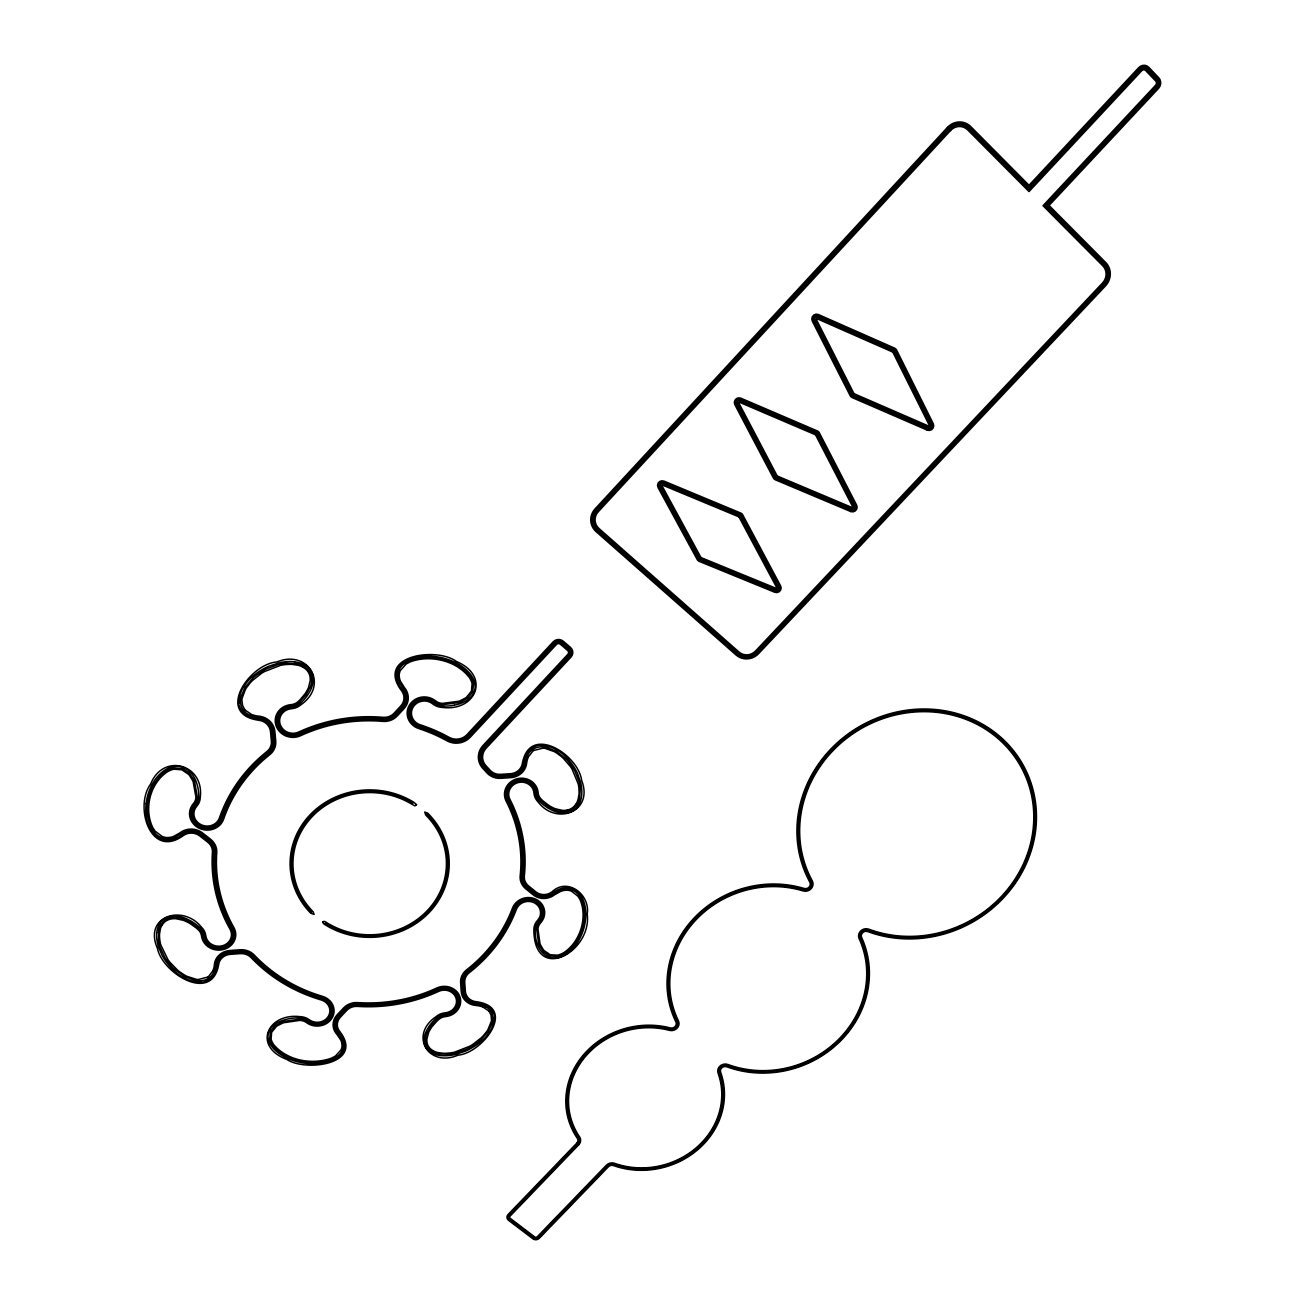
<?xml version="1.0" encoding="UTF-8"?>
<svg xmlns="http://www.w3.org/2000/svg" width="1305" height="1305" viewBox="0 0 1305 1305"><rect width="100%" height="100%" fill="white"/><g stroke="black" fill="none" stroke-linecap="round" stroke-linejoin="round"><path stroke-width="1.5" d="M156.747 932.651L157.073 930.4A26.084 23.669 4.6 0 1 157.758 927.708L158.378 926.061A19.673 17.846 4.8 0 1 158.704 925.359L159.292 924.25A19.167 17.389 4.8 0 1 159.977 923.19L160.385 922.602M322.922 921.885L323.705 921.379A3.784 3.475 0.2 0 1 325.989 922.162A76.734 71.106 -0.3 0 0 427.763 910.091A76.734 71.106 -0.3 0 0 425.724 815.054L424.729 812.053L427.6 813.048A79.572 73.733 -0.3 0 1 429.883 911.771A79.572 73.733 -0.3 0 1 324.146 924.136A3.638 3.344 0.1 0 1 322.824 921.885M146.095 803.701L146.6 800.259A63.129 58.17 7.2 0 1 149.471 790.096L149.765 789.362A61.09 56.278 7.3 0 1 150.728 787.16A58.382 53.766 7.4 0 1 151.935 784.713L153.794 781.548A46.132 42.478 7.9 0 1 159.602 774.338L161.657 772.462A34.387 31.663 8.4 0 1 164.234 770.488L166.322 769.183A25.35 23.343 8.8 0 1 167.089 768.759L168.557 768.058A18.531 17.079 9.1 0 1 180.237 766.475L180.775 766.671A15.986 14.73 9.2 0 1 183.157 767.373L183.679 767.585A18.906 17.405 9.1 0 1 189.714 771.598M268.275 1033.756L268.39 1033.283A15.285 13.784 -0.6 0 1 269.075 1031.244L269.287 1030.787A18.058 16.296 -0.7 0 1 273.349 1025.583M579.599 799.1L580.317 788.432A44.598 42.005 -7.3 0 0 579.192 782.07L574.901 771.239A59.671 56.148 -6.5 0 0 573.025 768.025L568.54 761.826A56.36 53.032 -6.7 0 0 565.995 758.972L556.452 751.305L546.534 747.276A20.831 19.689 -7.3 0 0 542.081 746.77L541.216 746.803A18.107 17.128 -7.3 0 0 539.911 746.9L537.35 747.357A14.763 13.964 -7.2 0 0 528.835 753.197L527.253 755.987A22.103 20.896 -7.6 0 0 526.633 757.438L526.078 759.053A26.051 24.632 -7.9 0 0 525.263 763.131A15.546 14.681 -5.2 0 1 510.728 776.345L500.696 776.997A15.562 14.698 -4.6 0 1 487.776 771.793A153.664 142.392 -0.3 0 0 484.073 767.748A16.998 16.052 -4.3 0 1 484.041 746.411L568.898 655.257A4.274 4.094 -7.1 0 0 568.589 649.466L561.362 643.267A4.274 4.111 -6.4 0 0 555.326 643.626L469.164 736.33A17.128 16.215 -1 0 1 447.648 739.641A153.664 142.392 -0.3 0 0 419.297 727.358A15.79 14.942 1.3 0 1 410.618 705.826A15.79 14.942 1.3 0 1 434.549 701.829A12.92 12.267 0.9 0 0 442.477 704.733L459.066 702.563A32.707 31.141 1.2 0 0 461.171 701.78L468.136 697.702L472.459 692.27A14.665 13.947 0 0 0 472.801 691.503L473.536 683.918A17.732 16.867 0.2 0 0 473.307 682.825L473.095 682.075A18.857 17.927 0.3 0 0 472.231 679.775L471.578 678.47A23.996 22.821 0.5 0 0 470.648 676.952L469.637 675.517A29.787 28.302 0.7 0 0 469.278 675.028C455.331 658.976 429.851 653.087 409.786 660.542A30.178 28.645 2.3 0 0 408.596 661.08L407.095 661.863M215.782 971.214L216.026 970.561A27.307 24.713 3.7 0 0 217.201 964.884A14.241 12.92 2.4 0 1 230.153 953.074L240.251 952.34A14.225 12.92 2.1 0 1 252.224 956.81A155.083 143.713 -0.2 0 0 321.634 998.765A14.012 12.707 -1.3 0 1 329.545 1016.921A14.012 12.707 -1.3 0 1 308.388 1020.722A14.012 12.659 -1 0 0 299.726 1017.884A50.112 45.12 -1.5 0 0 288.095 1018.911L283.903 1019.988A33.441 30.146 -1.2 0 0 279.808 1021.521L277.492 1022.68A25.986 23.441 -1 0 0 277.035 1022.941L275.29 1024.05A23.001 20.766 -0.9 0 0 274.246 1024.817L273.332 1025.567M212.992 970.594L213.873 967.821A25.431 23.017 3.7 0 0 214.363 964.672A17.079 15.497 2.4 0 1 229.892 950.497L240.006 949.746A17.063 15.497 2.1 0 1 254.377 955.13A152.245 141.087 -0.3 0 0 322.514 996.335A16.818 15.252 -1.3 0 1 332.008 1018.128A16.818 15.252 -1.3 0 1 306.61 1022.696A11.207 10.13 -1 0 0 299.677 1020.412L283.919 1022.68A30.57 27.568 -1.2 0 0 282.272 1023.283L277.394 1025.795A20.88 18.841 -0.9 0 0 276.301 1026.578L271.603 1032.386L271.13 1039.139A15.905 14.355 -0.7 0 0 271.342 1039.938L271.554 1040.574A17.193 15.53 -0.7 0 0 272.402 1042.483L273.202 1043.87A22.625 20.44 -0.9 0 0 273.952 1044.946C287.54 1060.688 312.026 1065.043 331.176 1058.241A28.531 25.806 -1.7 0 0 331.894 1057.915L334.651 1056.479A21.581 19.51 -1.9 0 0 335.548 1055.908L340.964 1049.938A12.822 11.582 -2.2 0 0 341.486 1048.649L341.812 1047.475A12.414 11.223 -2.3 0 0 341.959 1046.528L342.008 1046.121A12.169 10.995 -2.3 0 0 342.024 1045.191L341.812 1043.266M528.248 757.161L527.302 759.902A24.974 23.621 -7.9 0 0 526.665 763.262A16.965 16.019 -5.2 0 1 510.793 777.682L500.777 778.335A16.981 16.035 -4.6 0 1 486.683 772.658A152.245 141.087 -0.3 0 0 483.013 768.645A18.401 17.389 -4.3 0 1 482.981 745.53L567.838 654.343A2.838 2.724 -7.1 0 0 567.626 650.494L560.416 644.295A2.855 2.74 -6.4 0 0 556.387 644.523L470.24 737.227A18.564 17.569 -1 0 1 446.914 740.8A152.245 141.087 -0.3 0 0 418.84 728.63A17.226 16.296 1.3 0 1 409.362 705.157A17.226 16.296 1.3 0 1 435.478 700.801A11.484 10.913 0.9 0 0 442.525 703.379L458.642 701.258A31.418 29.917 1.2 0 0 460.339 700.654L465.363 698.061A21.402 20.374 0.6 0 0 466.505 697.245L471.415 691.112L472.084 683.934A16.264 15.481 0.2 0 0 471.872 682.988L471.676 682.287A17.601 16.737 0.3 0 0 470.86 680.215L470.077 678.698A23.164 22.022 0.5 0 0 469.343 677.523C456.473 660.624 430.585 654.506 410.602 661.717A29.411 27.911 2.3 0 0 409.852 662.043L406.964 663.56A22.283 21.157 2.7 0 0 406.034 664.147L400.358 670.558A13.278 12.61 3.4 0 0 399.787 671.961L399.461 673.217A12.854 12.218 3.4 0 0 399.281 674.261L399.248 674.701A12.61 11.973 3.4 0 0 399.216 675.713L399.461 678.013A18.237 17.34 3.1 0 0 400.456 681.292L404.338 687.458A17.324 16.378 3.7 0 1 404.044 708.631L397.324 715.907A17.324 16.361 3.8 0 1 382.805 721.388A152.245 141.087 -0.3 0 0 300.639 735.71A17.487 16.378 7.4 0 1 275.926 725.335A17.487 16.378 7.4 0 1 290.966 704.651A11.696 10.978 8.6 0 0 297.931 701.715A53.521 50.226 11 0 0 300.411 699.333L304.848 694.048A41.972 39.411 10.3 0 0 305.974 692.368L307.36 689.97A32.56 30.586 9.8 0 0 308.535 687.458L310.215 680.672A19.102 17.96 9.2 0 0 310.247 680.036L310.247 679.905A18.596 17.487 9.1 0 0 310.247 679.171L310.182 677.882A16.247 15.268 9 0 0 309.84 675.892L309.774 675.615A14.176 13.327 9 0 0 309.383 674.391L309.138 673.772A13.327 12.528 9 0 0 308.437 672.385L307.572 671.113A14.241 13.393 9 0 0 304.962 668.519L303.249 667.361M212.797 971.051L208.294 976.841M528.411 756.786L533.125 750.767M486.39 1007.215L483.535 1005.845A21.598 19.689 -7.2 0 0 482.051 1005.339L480.387 1004.883A25.464 23.196 -7.2 0 0 476.195 1004.263A15.187 13.898 -6.9 0 1 462.606 991.539L461.986 982.551A15.203 13.931 -6.8 0 1 467.467 970.806A153.664 142.392 -0.3 0 0 513.762 908.59A15.236 14.127 -8.3 0 1 535.751 900.597A15.236 14.127 -8.3 0 1 539.634 921.999A12.43 11.484 -9.4 0 0 536.616 929.127L538.655 943.89A31.32 28.955 -10.4 0 0 539.422 945.766L543.549 951.965L548.932 955.652A14.094 13.001 -9.8 0 0 549.699 955.929L557.235 956.483A17.03 15.725 -9.8 0 0 558.426 956.239L559.078 956.076A18.107 16.72 -9.8 0 0 561.509 955.227L562.732 954.673A23.066 21.304 -9.6 0 0 564.364 953.792L565.815 952.878A28.645 26.475 -9.5 0 0 566.305 952.536C581.557 941.101 589.093 917.774 581.475 899.553A28.971 26.867 -9.6 0 0 580.953 898.509L580.203 897.171A23.996 22.25 -9.8 0 0 579.322 895.85L577.511 893.697A18.433 17.112 -10 0 0 576.794 893.012L576.027 892.359A17.405 16.149 -10 0 0 575.228 891.739L574.64 891.348A16.835 15.627 -10 0 0 573.776 890.826L572.047 889.994A14.061 13.066 -10.1 0 0 570.758 889.537L567.757 888.982A13.262 12.316 -10.1 0 0 566.549 888.933L564.021 889.162A19.184 17.813 -10.1 0 0 559.405 890.516L553.63 893.876A15.268 14.208 -8.8 0 1 533.941 893.762L526.584 887.775A15.301 14.241 -8.4 0 1 521.56 875.802A153.664 142.392 -0.3 0 0 507.4 800.552A15.464 14.551 -6.5 0 1 517.351 780.031A15.464 14.551 -6.5 0 1 536.747 792.804A12.626 11.892 -8.1 0 0 540.042 799.949L547.774 806.311L555.767 810.307A28.889 27.258 -9.1 0 0 556.925 810.666L558.002 810.96A25.464 24.012 -9 0 0 559.666 811.335L561.068 811.547A20.097 18.939 -9 0 0 563.907 811.726L564.592 811.71A16.655 15.676 -9.1 0 0 568.295 811.155L569.208 810.894A14.388 13.556 -9.1 0 0 571.362 809.997L572.324 809.459A14.91 14.045 -9.1 0 0 575.897 806.392L576.565 805.577A17.308 16.296 -9 0 0 577.675 803.913L578.229 802.885M161.999 925.261L161.543 926.061A17.34 15.742 4.8 0 0 160.988 927.251L160.743 927.888A21.288 19.314 4.7 0 0 160.303 929.193L159.504 934.429A35.317 32.07 4.2 0 0 159.52 936.925L159.863 940.53A43.799 39.803 4 0 0 160.874 945.097L167.888 959.501A60.161 54.761 3.6 0 0 169.846 962.144L177.529 970.121A50.618 46.018 3.7 0 0 179.878 971.98L184.641 975.112A38.644 35.088 3.7 0 0 187.023 976.352L196.272 979.305A19.477 17.65 3.5 0 0 198.409 979.484L208.099 976.972M576.109 803.864L576.663 802.901A16.883 15.888 -8.9 0 0 577.169 801.89L577.495 801.139A20.733 19.526 -8.7 0 0 577.936 799.932L578.963 794.647A34.517 32.511 -7.8 0 0 579.077 792.135L578.914 788.481A42.886 40.39 -7.3 0 0 578.18 783.848L572.063 769.102A59.051 55.544 -6.5 0 0 570.285 766.394L563.14 758.107A49.672 46.768 -6.8 0 0 560.922 756.166L556.387 752.871A37.943 35.79 -7.1 0 0 554.103 751.55L545.099 748.385A19.184 18.123 -7.3 0 0 543.01 748.157L533.451 750.538M162.163 925L163.353 923.385A13.996 12.707 4.9 0 1 165.98 921.053L167.285 920.302A13.099 11.892 4.9 0 1 168.704 919.666L169.34 919.454A13.931 12.642 4.9 0 1 170.515 919.128L170.906 919.03A15.97 14.486 4.9 0 1 172.864 918.753L174.315 918.671A18.27 16.574 4.8 0 1 175.082 918.671L175.213 918.687A18.759 17.014 4.8 0 1 175.881 918.72L183.043 920.237A31.875 28.857 4.6 0 1 185.702 921.297L188.263 922.553A41.01 37.095 4.5 0 1 190.057 923.565L195.701 927.561A52.167 47.111 4.5 0 1 198.278 929.796A11.484 10.424 4.3 0 1 201.525 936.028A17.177 15.627 3.5 0 0 223.579 949.502A17.177 15.627 3.5 0 0 233.84 927.463A152.245 141.087 -0.3 0 1 216.761 852.622A17.405 15.954 6.3 0 0 210.545 839.213L202.618 832.981A17.438 15.986 6.7 0 0 180.057 832.786L173.777 836.342A18.482 16.949 8.2 0 1 170.188 837.337L167.839 837.549A12.756 11.696 8 0 1 166.681 837.533L166.208 837.484A13.017 11.924 8 0 1 165.099 837.337L163.81 837.043A13.442 12.316 8 0 1 162.244 836.505L155.262 831.252A22.593 20.733 8.1 0 1 154.594 830.404L152.881 827.729A29.836 27.405 8 0 1 152.506 827.027C143.925 808.48 150.14 783.359 167.317 771.859A23.653 21.777 8.8 0 1 168.557 771.157L170.172 770.39A17.993 16.574 9 0 1 172.358 769.607L173.125 769.412A16.639 15.334 9.1 0 1 174.022 769.232L181.852 769.787L188.605 774.42A21.875 20.146 9.1 0 1 189.519 775.513L192.455 780.243A32.087 29.493 9.2 0 1 193.173 781.842L195.913 797.045A11.712 10.783 8.5 0 1 193.352 803.668A17.471 16.084 7.2 0 0 198.752 828.055A17.471 16.084 7.2 0 0 223.612 819.149A152.245 141.087 -0.3 0 1 269.776 754.682A17.52 16.312 7.9 0 0 275.747 741.077L274.866 731.387A17.536 16.361 8.3 0 0 258.814 716.135A26.084 24.42 9.8 0 1 255.258 715.597L252.11 714.667M575.88 804.223L574.689 805.74M577.511 806.555L577.952 805.984A18.645 17.569 -9 0 0 578.67 804.908L579.29 803.798A19.135 18.025 -8.9 0 0 579.632 803.097L580.317 801.449A25.415 23.947 -8.6 0 0 581.117 798.725L581.557 796.474A41.646 39.215 -7.6 0 0 580.66 782.592L577.479 773.31A60.258 56.686 -6.6 0 0 576.794 771.875C569.779 758.303 556.534 745.041 540.237 745.53M176.534 838.153L175.849 838.463A21.549 19.754 8.2 0 1 169.895 840.11L169.307 840.143A16.28 14.91 8.1 0 1 165.474 840.094L165.246 840.061A15.024 13.768 8 0 1 163.81 839.8L162.929 839.572A16.557 15.171 8.1 0 1 160.939 838.887C152.652 835.559 147.661 826.081 146.372 817.289A57.208 52.673 7.4 0 1 146.127 803.701M568.801 809.638L569.339 809.443A12.724 11.99 -9.1 0 0 570.742 808.823L572.047 808.072A13.605 12.822 -9.1 0 0 574.689 805.74M567.479 809.997L567.284 810.046A15.53 14.616 -9.1 0 1 565.277 810.34L563.858 810.405A17.781 16.753 -9 0 1 563.124 810.405L562.993 810.389A18.254 17.21 -9 0 1 562.357 810.356L555.473 808.79A31.075 29.33 -9.1 0 1 552.945 807.697L550.514 806.425A40.015 37.812 -9.3 0 1 548.818 805.381L543.484 801.319A50.944 48.187 -9.7 0 1 541.069 799.035A11.223 10.571 -8.1 0 1 538.149 792.69A16.867 15.888 -6.5 0 0 516.992 778.759A16.867 15.888 -6.5 0 0 506.128 801.139A152.245 141.087 -0.3 0 1 520.173 875.704A16.688 15.546 -8.4 0 0 525.654 888.754L533.011 894.741A16.655 15.513 -8.8 0 0 554.495 894.871L560.742 891.364A17.471 16.215 -10.1 0 1 564.07 890.45L566.386 890.222A12.071 11.207 -10.1 0 1 567.414 890.255L567.854 890.287A12.316 11.435 -10.1 0 1 568.898 890.434L570.154 890.728A12.707 11.81 -10.1 0 1 571.557 891.217L577.919 896.241A21.369 19.82 -9.8 0 1 578.506 897.073L579.991 899.618A28.237 26.182 -9.5 0 1 580.301 900.287C587.756 918.508 579.632 942.292 563.891 952.585A22.267 20.57 -9.6 0 1 562.602 953.303L561.166 953.988A16.9 15.611 -9.8 0 1 558.98 954.787L558.377 954.95A15.627 14.437 -9.8 0 1 557.414 955.162L550.188 954.738L544.022 950.497A20.537 18.971 -10 0 1 543.157 949.42L540.58 944.999A30.097 27.813 -10.4 0 1 539.976 943.499L537.986 929.144A11.044 10.212 -9.4 0 1 540.678 922.814A16.622 15.415 -8.3 0 0 536.437 899.471A16.622 15.415 -8.3 0 0 512.441 908.182A152.245 141.087 -0.3 0 1 466.586 969.843A16.59 15.203 -6.8 0 0 460.6 982.649L461.236 991.653A16.557 15.171 -6.9 0 0 476.048 1005.503A24.42 22.25 -7.2 0 1 479.375 1005.959L482.328 1006.775M567.186 810.062L567.284 810.046A13.605 12.822 -9.1 0 0 568.425 809.834M454.319 705.189L458.61 704.145A34.37 32.739 1.2 0 0 462.818 702.579L465.184 701.389A26.638 25.366 0.8 0 0 465.657 701.111L467.467 699.969A23.572 22.43 0.6 0 0 468.544 699.17L469.49 698.371A18.466 17.585 0.2 0 0 473.764 692.873L473.96 692.384A15.611 14.861 0 0 0 474.726 690.198L474.841 689.693A18.123 17.242 0.2 0 0 473.242 678.845L472.589 677.409A24.811 23.604 0.5 0 0 472.165 676.675L470.795 674.701A33.718 32.021 0.8 0 0 468.723 672.222L466.766 670.248A45.349 43.016 1 0 0 459.181 664.571L455.82 662.728A57.469 54.435 1.1 0 0 453.243 661.505A60.161 56.963 1 0 0 450.91 660.526L450.127 660.216A62.183 58.855 1 0 0 439.328 657.149L435.642 656.546M421.091 656.301C412.168 657.1 401.663 661.244 397.846 669.139A16.345 15.53 3.3 0 0 397.046 671.096L396.818 671.814A14.844 14.11 3.4 0 0 396.524 673.152L396.475 673.478A16.084 15.268 3.4 0 0 396.41 677.083L396.475 677.638A21.255 20.195 3.1 0 0 398.237 683.282L398.547 683.967A27.797 26.426 2.8 0 0 402.119 689.171A14.437 13.654 3.7 0 1 401.875 706.821L395.154 714.112A14.437 13.637 3.8 0 1 383.05 718.68A155.083 143.713 -0.2 0 0 299.318 733.263A14.567 13.637 7.4 0 1 278.732 724.618A14.567 13.637 7.4 0 1 291.26 707.375A14.632 13.735 8.6 0 0 299.954 703.721A53.032 49.786 10.8 0 0 307.621 695.157L310.068 691.079A33.277 31.255 9.7 0 0 312.417 685.092L313.021 681.993A18.352 17.259 9 0 0 306.104 665.387M201.198 981.996C185.343 982.698 170.727 970.235 162.913 956.859A61.4 55.887 3.6 0 1 162.13 955.456L158.28 946.386M294.587 661.831L297.116 662.222A26.54 24.942 8.8 0 1 300.134 662.989L301.961 663.641A20.015 18.808 8.9 0 1 302.744 663.984L303.983 664.588A19.493 18.335 9 0 1 305.191 665.289L305.843 665.713M560.971 812.868L557.839 812.297A31.777 29.982 -9.1 0 1 551.803 810.111L547.676 807.86A50.504 47.763 -9.6 0 1 539.03 800.846A14.029 13.213 -8.1 0 1 535.344 792.918A14.061 13.229 -6.5 0 0 517.726 781.303A14.061 13.229 -6.5 0 0 508.673 799.965A155.083 143.713 -0.2 0 1 522.946 875.916A13.898 12.952 -8.4 0 0 527.514 886.796L534.871 892.783A13.882 12.92 -8.8 0 0 552.765 892.897A26.606 24.681 -10.3 0 1 558.067 889.667L558.752 889.374A20.358 18.89 -10.1 0 1 564.461 887.775L565.032 887.726A15.399 14.29 -10.1 0 1 568.67 887.759L568.98 887.808A14.225 13.213 -10.1 0 1 570.22 888.053L571.052 888.265A15.66 14.534 -10.1 0 1 572.911 888.933C580.921 892.359 584.771 901.363 585.602 909.569A54.37 50.373 -8.5 0 1 585.146 922.472L584.526 925.751A60.095 55.658 -8.2 0 1 581.345 935.342L581.019 936.06A58.105 53.815 -8.3 0 1 580.024 938.132A55.479 51.384 -8.4 0 1 578.768 940.432L576.892 943.433A43.685 40.439 -9 0 1 571.117 950.236L569.111 952.014A32.429 29.999 -9.4 0 1 566.615 953.873L564.608 955.13A23.849 22.038 -9.7 0 1 563.891 955.521L562.471 956.206A17.405 16.068 -9.8 0 1 551.477 957.805L550.987 957.625A15.008 13.849 -9.8 0 1 548.785 956.989L548.377 956.826A17.748 16.378 -9.9 0 1 542.815 953.09L542.048 952.34A22.625 20.896 -10 0 1 541.2 951.329L540.156 949.893A25.545 23.621 -10.1 0 1 539.781 949.339L538.606 947.234A32.919 30.439 -10.4 0 1 537.056 943.515L536.029 939.698A49.394 45.691 -11.1 0 1 535.262 929.095M482.72 1006.905L488.869 1010.951M251.588 714.455L245.112 710.099M701.095 557.594L776.475 588.473M662.32 485.036L738.842 516.829M777.274 475.999L852.459 507.694M739.136 402.136L815.429 434.777M854.106 393.702L929.062 426.246M816.587 318.534L892.669 352.04M433.635 1051.014L434.647 1051.504A16.606 15.089 -6.1 0 0 435.707 1051.912L436.49 1052.173A20.391 18.547 -6.1 0 0 437.746 1052.515L443.243 1053.265A33.946 30.912 -6 0 0 445.853 1053.282L449.654 1053.005A42.184 38.465 -5.9 0 0 454.466 1052.189L469.751 1046.235A58.138 53.097 -5.6 0 0 472.557 1044.555L481.121 1037.915A48.84 44.582 -5.9 0 0 483.144 1035.876L486.553 1031.749A37.241 33.979 -6.3 0 0 487.923 1029.678L491.235 1021.57A18.759 17.112 -7 0 0 491.479 1019.694L491.023 1015.062L489.065 1011.179M284.131 1056.675L287.443 1058.29A56.164 50.928 -1.1 0 0 289.971 1059.366A58.807 53.342 -1.1 0 0 292.255 1060.198L293.021 1060.476A60.813 55.169 -1.1 0 0 303.527 1063.037L307.099 1063.51A55.022 49.884 -1.2 0 0 321.144 1063.428C329.578 1062.237 339.202 1059.154 343.427 1051.096A15.79 14.273 -2.2 0 0 344.145 1049.367L344.373 1048.616A14.339 12.952 -2.3 0 0 344.634 1047.475L344.683 1047.181A15.53 14.029 -2.2 0 0 344.716 1043.87L344.667 1043.462A20.537 18.564 -2.1 0 0 342.921 1038.209L342.611 1037.589A26.883 24.273 -1.9 0 0 339.137 1032.859A13.931 12.642 -2.6 0 1 339.235 1016.481L345.711 1009.581A13.947 12.659 -2.7 0 1 357.423 1005.111A155.083 143.713 -0.2 0 0 438.007 990.25A13.833 12.642 -5.7 0 1 457.419 997.934A13.833 12.642 -5.7 0 1 445.233 1014.099A13.784 12.561 -6.1 0 0 436.947 1017.606A49.394 44.859 -7.3 0 0 429.557 1025.616L427.192 1029.4A31.173 28.335 -6.6 0 0 424.875 1034.898L424.304 1037.589A17.259 15.676 -6.1 0 0 430.568 1052.678M302.874 667.149L301.846 666.61A17.65 16.59 8.9 0 0 300.656 666.105L299.824 665.795A21.663 20.358 8.8 0 0 298.47 665.387L292.597 664.424A35.953 33.734 8.4 0 0 289.808 664.343L285.762 664.539A44.598 41.825 8 0 0 280.624 665.338L264.426 671.586A61.172 57.306 7.2 0 0 261.457 673.38L252.452 680.525A51.548 48.301 7.7 0 0 250.348 682.727L246.824 687.213A39.46 36.948 8.4 0 0 245.405 689.464L242.126 698.306A19.983 18.694 9.3 0 0 241.914 700.361L242.583 705.532L244.834 709.79M433.374 1050.884L431.743 1049.856A13.393 12.169 -6 0 1 429.263 1047.524L428.513 1046.431A12.528 11.386 -6 0 1 427.844 1045.142L427.632 1044.652A13.327 12.104 -6 0 1 427.29 1043.576L427.192 1043.233A15.268 13.882 -6.1 0 1 426.914 1041.521L426.849 1040.411A17.487 15.888 -6.2 0 1 426.866 1039.579L426.866 1039.465A17.96 16.312 -6.2 0 1 426.914 1038.894L428.578 1032.663A30.488 27.699 -6.7 0 1 429.72 1030.346L431.074 1028.128A39.183 35.594 -7 0 1 432.167 1026.562L436.441 1021.652A49.786 45.202 -7.4 0 1 438.839 1019.417A11.027 10.049 -6.1 0 1 445.462 1016.611A16.606 15.171 -5.7 0 0 460.078 997.199A16.606 15.171 -5.7 0 0 436.8 987.999A152.245 141.087 -0.3 0 1 357.652 1002.583A16.72 15.187 -2.7 0 0 343.59 1007.949L337.114 1014.85A16.72 15.171 -2.6 0 0 337 1034.49L340.801 1040.085A17.634 15.921 -2.1 0 1 341.78 1043.087M430.927 1052.45L431.433 1052.76A18.352 16.671 -6.1 0 0 432.559 1053.347L433.717 1053.885A18.825 17.112 -6.1 0 0 434.435 1054.163L436.147 1054.717A24.991 22.74 -6.1 0 0 438.986 1055.337L441.335 1055.647A40.944 37.323 -6 0 0 455.755 1054.358L465.379 1051.21A59.312 54.174 -5.6 0 0 466.864 1050.541C479.816 1044.212 494.252 1032.908 494.204 1017.15M189.731 771.581L190.612 772.478A24.094 22.185 9.1 0 1 191.509 773.49L192.797 775.186A27.226 25.056 9.1 0 1 193.107 775.643L194.461 777.894A35.088 32.266 9.2 0 1 196.256 781.858L197.528 785.92A52.82 48.464 9.6 0 1 198.8 797.11A14.632 13.474 8.5 0 1 195.62 805.397A14.551 13.409 7.2 0 0 200.138 825.722A14.551 13.409 7.2 0 0 220.839 818.3A155.083 143.713 -0.2 0 1 267.868 752.594A14.6 13.605 7.9 0 0 272.843 741.256L271.962 731.567A14.616 13.621 8.3 0 0 258.586 718.876A28.009 26.23 9.8 0 1 252.159 717.587L251.425 717.326A18.531 17.324 9.5 0 1 238.587 703.167M270.005 1043.837L270.771 1045.126A24.24 21.908 -0.8 0 0 271.212 1045.778L272.598 1047.589A32.919 29.77 -1 0 0 274.67 1049.824L276.627 1051.602A44.272 40.08 -1.1 0 0 284.147 1056.659M661.863 485.525L700.916 557.447M739.005 516.976L776.932 588M738.663 402.641L777.111 475.836M815.609 434.94L852.915 507.205M816.131 319.056L853.927 393.539M892.848 352.203L929.519 425.74M492.311 1014.54L492.784 1016.905A17.699 16.149 -7.1 0 1 492.882 1018.063L492.882 1018.83A20.374 18.58 -7 0 1 492.344 1022.794L488.152 1031.749L480.207 1040.477A55.463 50.634 -5.7 0 1 477.271 1042.858L470.844 1047.05A58.758 53.652 -5.6 0 1 467.516 1048.829L456.293 1053.037A43.864 39.998 -5.9 0 1 449.687 1054.261L438.594 1054A21.369 19.428 -6.1 0 1 434.663 1052.89L433.586 1052.434A17.03 15.481 -6.1 0 1 431.857 1051.504L431.107 1051.014A14.681 13.327 -6 0 1 427.795 1047.817L427.257 1046.969A14.176 12.871 -6 0 1 426.344 1045.126L426.05 1044.261A16.378 14.893 -6.1 0 1 425.495 1040.95L425.479 1040.33A19.754 17.96 -6.2 0 1 425.658 1037.769L425.903 1036.513A25.007 22.723 -6.4 0 1 426.295 1034.995L426.604 1034.017A28.367 25.774 -6.5 0 1 426.996 1032.973L431.205 1025.648L437.893 1018.52A12.414 11.305 -6.1 0 1 445.348 1015.355A15.22 13.898 -5.7 0 0 458.74 997.575A15.22 13.898 -5.7 0 0 437.403 989.125A153.664 142.392 -0.3 0 1 357.537 1003.855A15.334 13.931 -2.7 0 0 344.651 1008.765L338.174 1015.665A15.334 13.915 -2.6 0 0 338.077 1033.674L341.714 1038.829A19.363 17.503 -2.1 0 1 343.182 1042.989L343.411 1045.305A13.376 12.088 -2.3 0 1 343.378 1046.398L342.807 1049.041A14.176 12.822 -2.2 0 1 342.285 1050.346L341.421 1051.895A16.981 15.35 -2.1 0 1 340.817 1052.744L340.393 1053.298A17.552 15.872 -2.1 0 1 339.74 1054.049L339.072 1054.734A18.596 16.802 -2.1 0 1 338.289 1055.451L335.956 1057.181A24.224 21.908 -1.9 0 1 334.537 1058.029L333.199 1058.714A29.281 26.491 -1.8 0 1 331.959 1059.285C312.743 1066.446 288.34 1061.911 274.066 1047.246A29.085 26.296 -1 0 1 273.707 1046.806L272.68 1045.501A23.441 21.174 -0.9 0 1 271.75 1044.114L271.081 1042.923A18.433 16.639 -0.7 0 1 270.168 1040.803L269.972 1040.216A17.324 15.644 -0.7 0 1 269.695 1039.106L270.249 1032.043A14.339 12.952 -0.6 0 1 270.559 1031.325L274.686 1026.17L281.423 1022.223A31.809 28.694 -1.2 0 1 283.479 1021.472L299.71 1019.14A12.61 11.402 -1 0 1 307.491 1021.717A15.415 13.98 -1.3 0 0 330.785 1017.525A15.415 13.98 -1.3 0 0 322.074 997.542A153.664 142.392 -0.3 0 1 253.301 955.961A15.644 14.208 2.1 0 0 240.136 951.051L230.023 951.785A15.66 14.208 2.4 0 0 215.782 964.787A26.524 23.996 3.7 0 1 215.113 968.75L214.607 970.316A22.462 20.342 3.6 0 1 214.036 971.719L212.519 974.427A14.975 13.556 3.3 0 1 204.298 980.218L201.704 980.642A18.384 16.655 3.4 0 1 200.269 980.773L199.518 980.789A21.174 19.167 3.5 0 1 194.885 980.365L184.462 976.515L174.593 969.305A57.42 52.249 3.6 0 1 171.852 966.565L166.942 960.578A60.813 55.348 3.6 0 1 164.887 957.446L159.928 946.859A45.545 41.385 4 0 1 158.427 940.595L158.623 930.025A22.299 20.228 4.7 0 1 159.846 926.256L160.368 925.229A17.797 16.149 4.8 0 1 161.428 923.581L162.065 922.749A15.334 13.915 4.9 0 1 165.621 919.666L166.583 919.128A14.812 13.442 4.9 0 1 168.704 918.247L169.699 917.953A17.128 15.53 4.9 0 1 173.5 917.382L174.218 917.366A20.652 18.727 4.8 0 1 177.154 917.513L178.606 917.725A26.133 23.686 4.7 0 1 180.335 918.084L181.46 918.361A29.656 26.85 4.6 0 1 182.667 918.72L191.085 922.635L199.29 928.883A12.92 11.729 4.3 0 1 202.944 935.897A15.742 14.322 3.5 0 0 223.155 948.262A15.742 14.322 3.5 0 0 232.567 928.051A153.664 142.392 -0.3 0 1 215.325 852.524A15.954 14.632 6.3 0 0 209.632 840.208L201.688 833.993A15.986 14.649 6.7 0 0 181.02 833.813L175.18 837.255A20.309 18.629 8.2 0 1 170.303 838.675L167.644 838.887A14.012 12.854 8 0 1 166.371 838.838L163.174 838.25A14.861 13.621 8 0 1 161.804 837.777L159.928 836.913A17.797 16.312 8.1 0 1 158.982 836.358L158.509 836.048A18.401 16.867 8.1 0 1 157.465 835.314L156.665 834.678A19.493 17.879 8.1 0 1 155.817 833.911L153.794 831.66A25.366 23.278 8.1 0 1 152.783 830.29L151.918 828.887A30.619 28.123 8 0 1 151.298 827.794C142.473 809.231 148.346 784.484 164.658 771.94A30.39 27.976 8.6 0 1 165.148 771.581L166.665 770.619A24.518 22.576 8.8 0 1 168.263 769.738L169.65 769.102A19.281 17.764 9 0 1 172.097 768.254L172.896 768.058A18.123 16.704 9.1 0 1 174.054 767.829L182.243 768.482A15.008 13.833 9.2 0 1 183.075 768.808L189.062 772.87L193.662 779.444A33.392 30.7 9.2 0 1 194.559 781.434L197.365 797.078A13.164 12.12 8.5 0 1 194.494 804.533A16.019 14.746 7.2 0 0 199.437 826.881A16.019 14.746 7.2 0 0 222.225 818.724A153.664 142.392 -0.3 0 1 268.83 753.638A16.052 14.959 7.9 0 0 274.295 741.158L273.414 731.485A16.084 14.991 8.3 0 0 258.7 717.505A27.209 25.464 9.8 0 1 254.214 716.755L252.534 716.266A23.05 21.581 9.7 0 1 250.837 715.646L247.771 714.096A15.383 14.371 9.5 0 1 241.131 706.021L240.626 703.509A18.874 17.65 9.4 0 1 240.479 702.123L240.446 701.274A21.712 20.309 9.3 0 1 240.903 696.935L245.112 687.164L253.349 677.703A58.431 54.728 7.4 0 1 256.449 675.142L263.202 670.639A61.841 57.926 7.2 0 1 266.726 668.747L278.65 664.359A46.36 43.473 8 0 1 285.681 663.152L297.54 663.723A22.691 21.32 8.8 0 1 301.749 665.044L302.907 665.599A18.107 17.014 9 0 1 304.75 666.659L305.68 667.312A15.595 14.665 9 0 1 309.138 670.819L309.725 671.765A15.056 14.176 9 0 1 310.704 673.82L311.047 674.783A17.422 16.378 9 0 1 311.683 678.437L311.716 679.122A21.027 19.771 9.2 0 1 311.552 681.928L311.34 683.233A26.655 25.04 9.4 0 1 310.933 684.962L310.606 686.022A30.26 28.416 9.6 0 1 310.215 687.164L305.876 695.076L298.943 702.726A13.164 12.365 8.6 0 1 291.113 706.021A16.019 15.008 7.4 0 0 277.329 724.976A16.019 15.008 7.4 0 0 299.971 734.487A153.664 142.392 -0.3 0 1 382.936 720.034A15.872 14.991 3.8 0 0 396.247 715.01L402.968 707.718A15.872 15.024 3.7 0 0 403.212 688.322L399.526 682.711A20.048 19.037 3.1 0 1 397.992 678.078L397.764 675.566A13.849 13.164 3.4 0 1 397.813 674.359L398.465 671.374A14.681 13.947 3.4 0 1 398.987 670.085L399.934 668.356A17.569 16.688 3.1 0 1 400.521 667.491L400.961 666.904A18.172 17.259 3.1 0 1 401.663 666.088L402.397 665.305A19.232 18.27 3 0 1 403.18 664.588L405.61 662.744A25.007 23.751 2.7 0 1 407.095 661.863M239.092 702.971C238.309 686.675 253.431 673.38 267.394 666.871A62.444 58.497 7.3 0 1 268.977 666.17L279.172 662.81A43.342 40.651 8.2 0 1 294.604 661.782M579.599 799.1A21.712 20.456 -8.7 0 1 578.229 802.885M486.406 1007.183A14.404 13.148 -7.2 0 1 492.376 1014.507M540.188 745.057A17.781 16.818 -7.3 0 0 525.426 756.476L525.279 757.047A26.834 25.366 -7.8 0 0 523.86 763.001A14.127 13.344 -5.2 0 1 510.647 775.023L500.614 775.676A14.143 13.36 -4.6 0 1 488.853 770.945A155.083 143.713 -0.2 0 0 485.117 766.851A15.578 14.714 -4.3 0 1 485.101 747.292L569.942 656.154A5.693 5.465 -7.1 0 0 569.535 648.438L562.325 642.239A5.693 5.481 -6.4 0 0 554.266 642.713L468.103 735.449A15.709 14.861 -1 0 1 448.365 738.467A155.083 143.713 -0.2 0 0 419.753 726.069A14.355 13.588 1.3 0 1 411.874 706.511A14.355 13.588 1.3 0 1 433.619 702.873A14.355 13.637 0.9 0 0 442.428 706.087A51.76 49.378 2.1 0 0 454.319 705.206M577.838 806.8A17.536 16.525 -9.1 0 1 560.987 812.836M535.229 929.095A13.8 12.773 -9.4 0 1 538.59 921.183A13.866 12.838 -8.3 0 0 535.066 901.722A13.866 12.838 -8.3 0 0 515.067 908.981A155.083 143.713 -0.2 0 1 468.348 971.768A13.817 12.675 -6.8 0 0 463.373 982.437L463.993 991.441A13.8 12.642 -6.9 0 0 476.341 1002.99A26.23 23.898 -7.2 0 1 482.344 1004.083L483.029 1004.295A17.373 15.839 -7.2 0 1 494.677 1017.084M270.102 1043.804A17.715 15.986 -0.7 0 1 268.194 1033.756M215.863 971.23A18.042 16.345 3.4 0 1 201.394 982.437M158.378 946.37A42.559 38.661 4.1 0 1 156.682 932.651M160.058 922.358A18.042 16.361 4.9 0 1 177.17 916.24L180.449 916.763A32.592 29.509 4.6 0 1 186.762 918.883L191.117 921.102A51.743 46.752 4.5 0 1 200.285 928.002A14.355 13.034 4.3 0 1 204.379 935.783A14.322 13.017 3.5 0 0 222.747 947.022A14.322 13.017 3.5 0 0 231.295 928.638A155.083 143.713 -0.2 0 1 213.873 852.41A14.502 13.295 6.3 0 0 208.702 841.219L200.758 835.004A14.534 13.311 6.7 0 0 181.966 834.841A28.221 25.888 8.5 0 1 176.55 838.153M421.091 656.268A56.343 53.358 1.2 0 1 435.642 656.578M426.67 814.059A78.153 72.411 -0.3 0 1 428.823 910.923A78.153 72.411 -0.3 0 1 325.076 923.141M311.683 912.228A78.153 72.411 -0.3 0 1 310.476 816.408A78.153 72.411 -0.3 0 1 412.935 803.309M587.234 914.087C592.193 952.291 533.566 984.215 533.859 929.078A15.187 14.045 -9.4 0 1 537.546 920.368A12.479 11.549 -8.3 0 0 534.365 902.864A12.479 11.549 -8.3 0 0 516.372 909.389A156.502 145.018 -0.2 0 1 469.229 972.747A12.43 11.402 -6.8 0 0 464.743 982.339L465.363 991.343A12.43 11.37 -6.9 0 0 476.472 1001.734C517.661 1007.346 482.328 1053.217 458.022 1055.158C428.366 1067.963 408.856 1035.028 436 1016.709A15.171 13.817 -6.1 0 1 445.119 1012.843A12.446 11.37 -5.7 0 0 456.081 998.292A12.446 11.37 -5.7 0 0 438.627 991.392A156.502 145.018 -0.2 0 1 357.309 1006.383A12.544 11.402 -2.7 0 0 346.771 1010.413L340.295 1017.313A12.544 11.386 -2.6 0 0 340.214 1032.027C364.323 1064.407 305.435 1071.992 286.823 1059.432C252.224 1046.349 267.541 1012.941 299.742 1016.611A15.415 13.931 -1 0 1 309.269 1019.743A12.61 11.435 -1.3 0 0 328.322 1016.318A12.61 11.435 -1.3 0 0 321.209 999.973A156.502 145.018 -0.2 0 1 251.147 957.658A12.805 11.615 2.1 0 0 240.381 953.629L230.267 954.363A12.805 11.631 2.4 0 0 218.62 964.999C211.492 1003.659 162.326 972.975 157.497 948.539C143.028 915.996 182.994 903.908 201.329 927.072A15.79 14.339 4.3 0 1 205.799 935.652A12.887 11.729 3.5 0 0 222.339 945.766A12.887 11.729 3.5 0 0 230.039 929.225A156.502 145.018 -0.2 0 1 212.438 852.296A13.05 11.973 6.3 0 0 207.772 842.231L199.828 836.016A13.083 11.99 6.7 0 0 182.928 835.869C150.108 859.179 134.17 806.18 150.613 784.093C163.288 752.43 204.314 764.273 200.285 797.143A16.1 14.812 8.5 0 1 196.761 806.262A13.099 12.071 7.2 0 0 200.823 824.548A13.099 12.071 7.2 0 0 219.452 817.876A156.502 145.018 -0.2 0 1 266.921 751.55A13.132 12.234 7.9 0 0 271.391 741.338L270.51 731.665A13.148 12.267 8.3 0 0 258.472 720.23C214.999 713.966 249.5 664.131 276.758 661.961C308.486 648.879 329.317 684.962 300.966 704.733A16.084 15.105 8.6 0 1 291.406 708.746A13.115 12.283 7.4 0 0 280.135 724.259A13.115 12.283 7.4 0 0 298.666 732.04A156.502 145.018 -0.2 0 1 383.181 717.326A12.985 12.267 3.8 0 0 394.061 713.215L400.798 705.923A12.985 12.283 3.7 0 0 400.994 690.051C376.003 655.485 436.457 646.595 456.489 661.505C490.843 676.055 476.146 711.714 442.379 707.441A15.79 14.991 0.9 0 1 432.705 703.901A12.92 12.218 1.3 0 0 413.114 707.179A12.92 12.218 1.3 0 0 420.21 724.797A156.502 145.018 -0.2 0 1 449.083 737.309A14.273 13.523 -1 0 0 467.043 734.568L553.206 641.799A7.129 6.851 -6.4 0 1 563.271 641.212L570.497 647.427A7.112 6.835 -7.1 0 1 571.003 657.068L486.161 748.173A14.159 13.376 -4.3 0 0 486.178 765.953A156.502 145.018 -0.2 0 1 489.946 770.081A12.724 12.022 -4.6 0 0 500.533 774.338L510.565 773.702A12.724 12.022 -5.2 0 0 522.457 762.87C530.058 723.557 578.425 754.714 581.639 780.39C594.02 811.987 556.012 825.967 537.97 801.776A15.432 14.534 -8.1 0 1 533.957 793.049A12.659 11.908 -6.5 0 0 518.085 782.592A12.659 11.908 -6.5 0 0 509.945 799.378A156.502 145.018 -0.2 0 1 524.333 876.014A12.512 11.647 -8.4 0 0 528.427 885.801L535.8 891.804A12.495 11.631 -8.8 0 0 551.901 891.902C567.757 876.83 590.48 894.855 587.234 914.087M416.556 804.63L414.974 805.903L411.989 804.32A76.734 71.106 -0.3 0 0 311.569 817.289A76.734 71.106 -0.3 0 0 312.613 911.233A14.518 13.311 1 0 1 313.135 911.755L314.114 914.413L310.753 913.223A79.572 73.733 -0.3 0 1 309.383 815.527A79.572 73.733 -0.3 0 1 413.881 802.298L416.556 804.63M947.463 127.401L594.998 508.999A16.394 16.019 -9 0 0 596.108 531.641L736.118 655.045A15.986 15.334 -23.5 0 0 758.548 653.707L1105.482 285.909A16.737 15.758 -61.4 0 0 1105.775 262.582L1049.073 205.472L1158.546 88.381A7.618 7.063 -70.2 0 0 1158.726 77.713L1148.824 67.322A7.634 7.08 -70.9 0 0 1138.727 67.632L1029.025 185.294L970.79 126.618A17.242 16.394 -73.3 0 0 947.463 127.401M948.49 128.428L596.059 509.945A14.959 14.616 -9 0 0 597.07 530.597L737.064 654.033A14.583 13.996 -23.5 0 0 757.536 652.81L1104.503 284.93A15.268 14.371 -61.4 0 0 1104.764 263.659L1047.067 205.554L1157.551 87.353A6.085 5.644 -70.2 0 0 1157.698 78.806L1147.796 68.415A6.101 5.66 -70.9 0 0 1139.722 68.676L1029.025 187.382L969.762 127.727A15.725 14.959 -73.3 0 0 948.49 128.428M949.518 129.472L597.119 510.891A13.507 13.213 -9 0 0 598.033 529.553L738.026 653.022A13.181 12.642 -23.5 0 0 756.525 651.913L1103.524 283.952A13.8 12.985 -61.4 0 0 1103.769 264.719L1045.06 205.635L1156.556 86.309A4.567 4.241 -70.2 0 0 1156.67 79.915L1146.769 69.524A4.584 4.241 -70.9 0 0 1140.717 69.703L1029.009 189.486L968.75 128.82A14.208 13.523 -73.3 0 0 949.518 129.472M950.562 130.5L598.196 511.821A12.071 11.81 -9 0 0 598.995 528.509L738.973 652.011A11.778 11.305 -23.5 0 0 755.513 651.032L1102.546 282.973A12.332 11.598 -61.4 0 0 1102.758 265.78L1043.038 205.701L1155.578 85.282A3.05 2.822 -70.2 0 0 1155.659 81.008L1145.741 70.633A3.05 2.838 -70.9 0 0 1141.712 70.747L1029.009 191.574L967.739 129.929A12.691 12.088 -73.3 0 0 950.562 130.5M576.761 1143.18L508.085 1214.531A4.551 4.046 -9.9 0 0 508.461 1220.24L532.929 1238.837A4.535 4.013 -10.7 0 0 539.308 1238.282L608.342 1166.817A4.535 4.062 -12.9 0 1 613.497 1165.593A79.768 72.101 -14 0 0 698.452 1149.118A79.768 72.101 -14 0 0 720.605 1072.139A4.535 4.111 -17 0 1 726.755 1066.772A102.084 93.601 -19.2 0 0 838.838 1042.613A102.084 93.601 -19.2 0 0 861.577 937.414A4.567 4.192 -23.8 0 1 867.613 931.542A121.675 112.98 -28.2 0 0 1035.55 831.203A121.675 112.98 -28.2 0 0 896.16 712.122A121.675 112.98 -28.2 0 0 809.867 882.213A4.616 4.274 -22 0 1 804.19 888.493A102.084 93.601 -19.2 0 0 694.554 917.529A102.084 93.601 -19.2 0 0 675.957 1021.994A4.584 4.192 -15 0 1 670.362 1027.948A79.768 72.101 -14 0 0 583.188 1055.158A79.768 72.101 -14 0 0 577.283 1138.27A4.567 4.094 -11.5 0 1 576.761 1143.18M577.43 1143.702L508.771 1215.053A3.638 3.23 -9.9 0 0 509.064 1219.62L533.533 1238.217A3.621 3.214 -10.7 0 0 538.639 1237.76L607.673 1166.295A5.432 4.861 -12.9 0 1 613.856 1164.843A78.855 71.269 -14 0 0 697.849 1148.547A78.855 71.269 -14 0 0 719.74 1072.449A5.448 4.943 -17 0 1 727.13 1066.006A101.17 92.753 -19.2 0 0 838.218 1042.059A101.17 92.753 -19.2 0 0 860.745 937.789A5.481 5.041 -23.8 0 1 867.988 930.742A120.761 112.116 -28.2 0 0 1034.653 831.187A120.761 112.116 -28.2 0 0 896.339 712.987A120.761 112.116 -28.2 0 0 810.682 881.772A5.546 5.138 -22 0 1 803.864 889.309A101.17 92.753 -19.2 0 0 695.239 918.1A101.17 92.753 -19.2 0 0 676.789 1021.603A5.514 5.024 -15 0 1 670.085 1028.764A78.855 71.269 -14 0 0 583.906 1055.663A78.855 71.269 -14 0 0 578.066 1137.813A5.481 4.926 -11.5 0 1 577.43 1143.702M578.115 1144.224L509.439 1215.559A2.724 2.431 -9.9 0 0 509.668 1218.984L534.137 1237.597A2.724 2.414 -10.7 0 0 537.97 1237.254L607.021 1165.773A6.346 5.677 -12.9 0 1 614.231 1164.076A77.941 70.454 -14 0 0 697.245 1147.976A77.941 70.454 -14 0 0 718.892 1072.743A6.362 5.758 -17 0 1 727.505 1065.223A100.24 91.921 -19.2 0 0 837.598 1041.504A100.24 91.921 -19.2 0 0 859.913 938.165A6.394 5.873 -23.8 0 1 868.363 929.943A119.832 111.251 -28.2 0 0 1033.772 831.171A119.832 111.251 -28.2 0 0 896.519 713.851A119.832 111.251 -28.2 0 0 811.498 881.348A6.46 5.987 -22 0 1 803.537 890.14A100.24 91.921 -19.2 0 0 695.908 918.671A100.24 91.921 -19.2 0 0 677.621 1021.228A6.427 5.873 -15 0 1 669.791 1029.563A77.941 70.454 -14 0 0 584.624 1056.169A77.941 70.454 -14 0 0 578.833 1137.356A6.394 5.742 -11.5 0 1 578.115 1144.224M578.784 1144.746L510.125 1216.081A1.827 1.615 -9.9 0 0 510.271 1218.364L534.74 1236.961A1.811 1.599 -10.7 0 0 537.285 1236.748L606.352 1165.251A7.259 6.492 -12.9 0 1 614.59 1163.31A77.028 69.622 -14 0 0 696.642 1147.405A77.028 69.622 -14 0 0 718.027 1073.053A7.275 6.59 -17 0 1 727.88 1064.456A99.327 91.073 -19.2 0 0 836.978 1040.95A99.327 91.073 -19.2 0 0 859.082 938.54A7.308 6.721 -23.8 0 1 868.738 929.144A118.902 110.403 -28.2 0 0 1032.875 831.154A118.902 110.403 -28.2 0 0 896.698 714.732A118.902 110.403 -28.2 0 0 812.314 880.924A7.39 6.851 -22 0 1 803.227 890.956A99.327 91.073 -19.2 0 0 696.576 919.226A99.327 91.073 -19.2 0 0 678.453 1020.853A7.341 6.704 -15 0 1 669.514 1030.379A77.028 69.622 -14 0 0 585.325 1056.659A77.028 69.622 -14 0 0 579.616 1136.9A7.308 6.558 -11.5 0 1 578.784 1144.746M775.904 589.746L700.524 558.883A1.778 1.729 -22 0 1 699.659 558.116L660.591 486.21A1.794 1.762 -19.1 0 1 662.891 483.731L739.413 515.54A1.778 1.729 -28.9 0 1 740.261 516.307L778.172 587.332A1.762 1.697 -28.3 0 1 775.904 589.746M775.333 591.018L699.953 560.171A3.197 3.116 -22 0 1 698.403 558.785L659.335 486.879A3.23 3.181 -19.1 0 1 663.462 482.426L739.984 514.252A3.214 3.132 -28.9 0 1 741.517 515.638L779.428 586.663A3.181 3.067 -28.3 0 1 775.333 591.018M774.762 592.274L699.382 561.444A4.616 4.486 -22 0 1 697.164 559.453L658.063 487.564A4.665 4.584 -19.1 0 1 664.033 481.121L740.571 512.963A4.633 4.519 -28.9 0 1 742.79 514.969L780.667 585.994A4.584 4.421 -28.3 0 1 774.762 592.274M851.871 508.983L776.703 477.287A1.794 1.745 -37 0 1 775.839 476.504L737.39 403.327A1.811 1.778 -44 0 1 739.723 400.814L816.017 433.472A1.794 1.745 -44.8 0 1 816.865 434.255L854.171 506.536A1.778 1.713 -39.6 0 1 851.871 508.983M851.284 510.255L776.116 478.592A3.214 3.132 -37 0 1 774.583 477.19L736.118 403.995A3.263 3.214 -44 0 1 740.294 399.493L816.604 432.167A3.23 3.148 -44.8 0 1 818.137 433.586L855.411 505.867A3.197 3.083 -39.6 0 1 851.284 510.255M850.697 511.544L775.529 479.881A4.649 4.535 -37 0 1 773.327 477.858L734.846 404.681A4.698 4.633 -44 0 1 740.881 398.172L817.191 430.862A4.665 4.551 -44.8 0 1 819.393 432.901L856.667 505.198A4.616 4.453 -39.6 0 1 850.697 511.544M928.459 427.534L853.503 395.024A1.811 1.762 -51.6 0 1 852.654 394.224L814.842 319.741A1.827 1.794 -61.8 0 1 817.191 317.197L893.273 350.719A1.811 1.762 -56.8 0 1 894.121 351.518L930.775 425.071A1.794 1.729 -50 0 1 928.459 427.534M927.855 428.839L852.915 396.329A3.246 3.165 -51.6 0 1 851.398 394.909L813.553 320.426A3.295 3.214 -61.8 0 1 817.778 315.859L893.876 349.397A3.279 3.165 -56.8 0 1 895.393 350.849L932.031 424.402A3.23 3.099 -50 0 1 927.855 428.839M927.268 430.144L852.312 397.65A4.698 4.567 -51.6 0 1 850.126 395.578L812.281 321.112A4.763 4.649 -61.8 0 1 818.382 314.521L894.48 348.076A4.731 4.567 -56.8 0 1 896.649 350.164L933.287 423.717A4.665 4.486 -50 0 1 927.268 430.144"/></g></svg>
